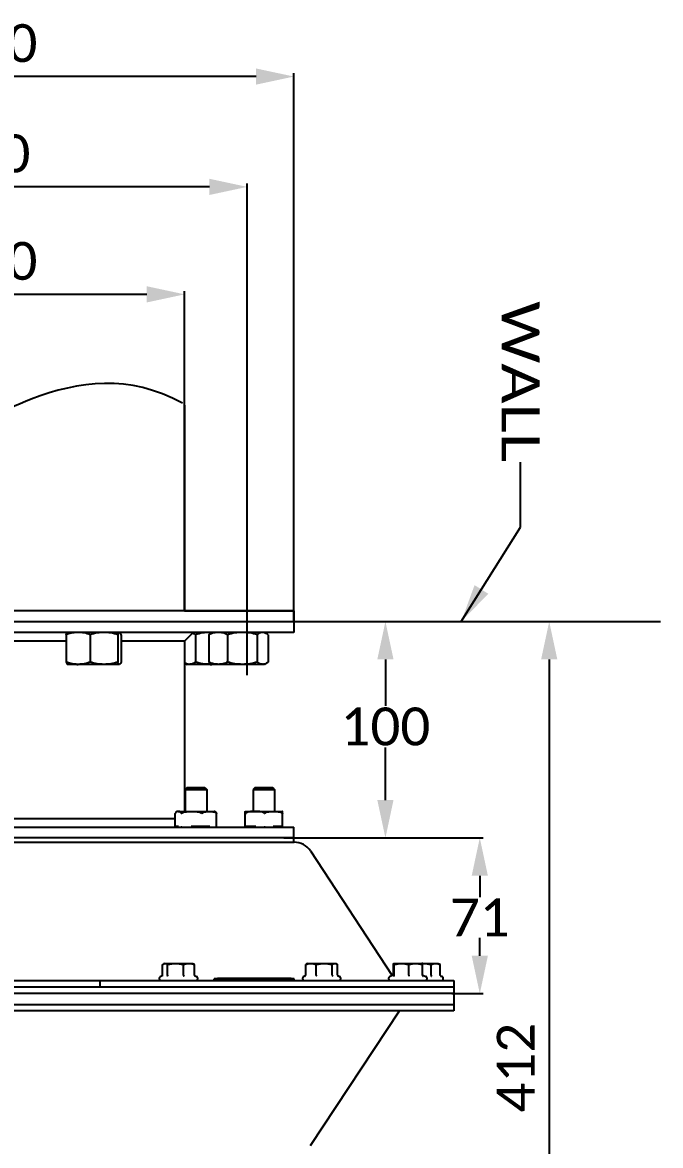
# Model space of a CAD drawing. Header units: millimetres. Extents: x 971 to 5173, y 8 to 3808.
# Drawn here: x 1530 to 1825, y 509 to 1028 of the extents above; entities that cross this region are included whole.
import ezdxf
from ezdxf.enums import TextEntityAlignment as Align

# ---------------------------------------------------------------- set-up
doc = ezdxf.new("R2010")
doc.units = ezdxf.units.MM
doc.header["$LTSCALE"] = 115.5
doc.header["$PDMODE"] = 3
doc.header["$PDSIZE"] = 8
doc.layers.get('0').update_dxf_attribs({"linetype": 'CONTINUOUS'})
doc.layers.get('Defpoints').update_dxf_attribs({"linetype": 'CONTINUOUS'})
doc.layers.add('00_BUW_DATUM', color=7, linetype='CONTINUOUS')
doc.styles.get("Standard").update_dxf_attribs({"font": 'calibri.ttf'})
doc.dimstyles.new('DIMSTYLE_4', dxfattribs={"dimtxt": 17.5, "dimasz": 17.5, "dimexe": 1.5, "dimexo": 1, "dimgap": 0.875, "dimtad": 1, "dimdec": 0, "dimdsep": 46, "dimtxsty": 'Standard', "dimblk": '_FILLED', "dimblk1": '_FILLED', "dimblk2": '_FILLED', "dimcen": 0.09, "dimazin": 2, "dimtp": 0.01, "dimtm": 0.01, "dimtfac": 1, "dimtdec": 0, "dimtofl": 0, "dimtmove": 0, "dimatfit": 3, "dimldrblk": '_FILLED', "dimfxl": 1, "dimtolj": 1, "dimarcsym": 0})
doc.dimstyles.new('DIMSTYLE_5', dxfattribs={"dimtxt": 17.5, "dimasz": 17.5, "dimexe": 1.5, "dimexo": 1, "dimgap": 0.875, "dimtad": 1, "dimdsep": 46, "dimtxsty": 'Standard', "dimblk": '_FILLED', "dimblk1": '_FILLED', "dimblk2": '_FILLED', "dimcen": 0.09, "dimazin": 2, "dimtp": 0.01, "dimtm": 0.01, "dimtfac": 1, "dimtofl": 0, "dimtmove": 0, "dimatfit": 3, "dimldrblk": '_FILLED', "dimfxl": 1, "dimtolj": 1, "dimarcsym": 0})
doc.dimstyles.get("Standard").update_dxf_attribs({"dimtxt": 17.5, "dimasz": 17.5, "dimexe": 1.5, "dimexo": 1, "dimtad": 1, "dimdsep": 46, "dimtxsty": 'Standard', "dimblk": '_FILLED', "dimblk1": '_FILLED', "dimblk2": '_FILLED', "dimcen": 0.09, "dimazin": 2, "dimtol": 1, "dimtp": 0.01, "dimtm": 0.01, "dimtfac": 1, "dimtofl": 0, "dimtmove": 0, "dimatfit": 3, "dimldrblk": '_FILLED', "dimfxl": 1, "dimtolj": 1, "dimarcsym": 0})

# ---------------------------------------------------------------- blocks, each defined once
blk = doc.blocks.new('_FILLED')
at = {"color": 0, "linetype": 'ByBlock'}
blk.add_solid([(0, 0), (-1, 0.214), (-1, -0.214)], dxfattribs=at)
blk = doc.blocks.new('*D146')
at = {"color": 0, "linetype": 'Continuous', "lineweight": -2}
for p, q in [((1660.68, 750.8), (1775.2, 750.8)), ((1773.7, 733.3), (1773.7, 355.82)), ((1532.57, 338.32), (1775.2, 338.32))]:
    blk.add_line(p, q, dxfattribs=at)
at = {"layer": 'Defpoints', "color": 0}
for p in [(1659.68, 750.8), (1531.57, 338.32), (1773.7, 338.32)]:
    blk.add_point(p, dxfattribs=at)
at = {"color": 0, "linetype": 'ByBlock', "lineweight": -2, "xscale": 17.5, "yscale": 17.5, "zscale": 17.5}
for p, rotation in [((1773.7, 750.8), 89.99999999999997), ((1773.7, 338.32), 269.9999999999999)]:
    blk.add_blockref('_FILLED', p, dxfattribs=dict(at, rotation=rotation))
at = {"color": 0, "insert": (1749.49, 544.56), "char_height": 17.5, "attachment_point": 2, "rotation": 90, "line_spacing_factor": 0.9}
blk.add_mtext('\\A1;{\\A1;412}', dxfattribs=at)
blk = doc.blocks.new('*D147')
at = {"color": 0, "linetype": 'Continuous', "lineweight": -2}
for p, q in [((1335.68, 755.8), (1335.68, 1004.22)), ((1638.18, 1002.72), (1353.18, 1002.72)), ((1655.68, 755.8), (1655.68, 1004.22))]:
    blk.add_line(p, q, dxfattribs=at)
at = {"layer": 'Defpoints', "color": 0}
for p in [(1335.68, 1002.72), (1335.68, 754.8), (1655.68, 754.8)]:
    blk.add_point(p, dxfattribs=at)
at = {"color": 0, "linetype": 'ByBlock', "lineweight": -2, "xscale": 17.5, "yscale": 17.5, "zscale": 17.5, "rotation": 180}
blk.add_blockref('_FILLED', (1335.68, 1002.72), dxfattribs=at)
at = {"color": 0, "linetype": 'ByBlock', "lineweight": -2, "xscale": 17.5, "yscale": 17.5, "zscale": 17.5}
blk.add_blockref('_FILLED', (1655.68, 1002.72), dxfattribs=at)
at = {"color": 0, "insert": (1507.34, 1026.93), "char_height": 17.5, "attachment_point": 2, "line_spacing_factor": 0.9}
blk.add_mtext('\\A1;%%c320', dxfattribs=at)
blk = doc.blocks.new('*D148')
at = {"color": 0, "linetype": 'Continuous', "lineweight": -2}
for p, q in [((1386.18, 755.8), (1386.18, 903.55)), ((1605.18, 755.8), (1605.18, 903.55)), ((1587.68, 902.05), (1403.68, 902.05))]:
    blk.add_line(p, q, dxfattribs=at)
at = {"layer": 'Defpoints', "color": 0}
for p in [(1386.18, 902.05), (1386.18, 754.8), (1605.18, 754.8)]:
    blk.add_point(p, dxfattribs=at)
at = {"color": 0, "linetype": 'ByBlock', "lineweight": -2, "xscale": 17.5, "yscale": 17.5, "zscale": 17.5, "rotation": 180}
blk.add_blockref('_FILLED', (1386.18, 902.05), dxfattribs=at)
at = {"color": 0, "linetype": 'ByBlock', "lineweight": -2, "xscale": 17.5, "yscale": 17.5, "zscale": 17.5}
blk.add_blockref('_FILLED', (1605.18, 902.05), dxfattribs=at)
at = {"color": 0, "insert": (1507.34, 926.26), "char_height": 17.5, "attachment_point": 2, "line_spacing_factor": 0.9}
blk.add_mtext('\\A1;%%c220', dxfattribs=at)
blk = doc.blocks.new('*D149')
at = {"color": 0, "linetype": 'Continuous', "lineweight": -2}
for p, q in [((1354.12, 726.61), (1354.12, 953.22)), ((1616.62, 951.72), (1371.62, 951.72)), ((1634.12, 725.95), (1634.12, 953.22))]:
    blk.add_line(p, q, dxfattribs=at)
at = {"layer": 'Defpoints', "color": 0}
for p in [(1354.12, 951.72), (1354.12, 725.61), (1634.12, 724.95)]:
    blk.add_point(p, dxfattribs=at)
at = {"color": 0, "linetype": 'ByBlock', "lineweight": -2, "xscale": 17.5, "yscale": 17.5, "zscale": 17.5, "rotation": 180}
blk.add_blockref('_FILLED', (1354.12, 951.72), dxfattribs=at)
at = {"color": 0, "linetype": 'ByBlock', "lineweight": -2, "xscale": 17.5, "yscale": 17.5, "zscale": 17.5}
blk.add_blockref('_FILLED', (1634.12, 951.72), dxfattribs=at)
at = {"color": 0, "insert": (1504.1, 975.93), "char_height": 17.5, "attachment_point": 2, "line_spacing_factor": 0.9}
blk.add_mtext('\\A1;%%c280', dxfattribs=at)
blk = doc.blocks.new('*D150')
at = {"color": 0, "lineweight": -2}
for p, q in [((1692.61, 750.82), (1699.49, 750.82)), ((1697.99, 733.32), (1697.99, 711.81)), ((1697.99, 668.3), (1697.99, 692.63)), ((1651, 650.8), (1699.49, 650.8))]:
    blk.add_line(p, q, dxfattribs=at)
at = {"layer": 'Defpoints', "color": 0}
for p in [(1691.61, 750.82), (1650, 650.8), (1697.99, 650.8)]:
    blk.add_point(p, dxfattribs=at)
at = {"color": 0, "linetype": 'ByBlock', "lineweight": -2, "xscale": 17.5, "yscale": 17.5, "zscale": 17.5}
for p, rotation in [((1697.99, 750.82), 90), ((1697.99, 650.8), 270)]:
    blk.add_blockref('_FILLED', p, dxfattribs=dict(at, rotation=rotation))
at = {"color": 0, "insert": (1697.99, 702.22), "char_height": 17.5, "attachment_point": 5}
blk.add_mtext('\\A1;\\A1;100', dxfattribs=at)
blk = doc.blocks.new('*D151')
at = {"color": 0, "lineweight": -2}
for p, q in [((1654.27, 650.8), (1743.11, 650.8)), ((1741.61, 633.3), (1741.61, 623.43)), ((1741.61, 596.3), (1741.61, 604.56)), ((1728.7, 578.8), (1743.11, 578.8))]:
    blk.add_line(p, q, dxfattribs=at)
at = {"layer": 'Defpoints', "color": 0}
for p in [(1653.27, 650.8), (1727.7, 578.8), (1741.61, 578.8)]:
    blk.add_point(p, dxfattribs=at)
at = {"color": 0, "linetype": 'ByBlock', "lineweight": -2, "xscale": 17.5, "yscale": 17.5, "zscale": 17.5}
for p, rotation in [((1741.61, 650.8), 90), ((1741.61, 578.8), 270)]:
    blk.add_blockref('_FILLED', p, dxfattribs=dict(at, rotation=rotation))
at = {"color": 0, "insert": (1741.61, 613.99), "char_height": 17.5, "attachment_point": 5}
blk.add_mtext('\\A1;\\A1;71', dxfattribs=at)

msp = doc.modelspace()

# ---------------------------------------------------------------- linework, layer by layer
at = {"color": 0, "linetype": 'Continuous'}
for p, q in [((1605.15744, 850.82094), (1605.15744, 755.82094)), ((1655.65744, 755.82094), (1335.65744, 755.82094)), ((1605.15744, 755.82094), (1655.65744, 755.82094)), ((1655.65744, 755.82094), (1655.65744, 750.82094)), ((1655.65744, 750.82094), (1655.65744, 755.82094)), ((1335.67652, 750.8031), (1655.67652, 750.8031)), ((1655.65744, 750.82094), (1825.15744, 750.82094)), ((1655.67652, 750.8031), (1655.67652, 745.8031)), ((1655.67652, 745.8031), (1335.67652, 745.8031)), ((1605.17652, 741.8031), (1609.17652, 745.8031)), ((1550.40417, 741.8031), (1469.49642, 741.8031)), ((1605.17652, 741.8031), (1575.79793, 741.8031)), ((1605.17652, 741.8031), (1605.17652, 663.0031)), ((1606.30407, 674.1031), (1605.38407, 673.1831)), ((1605.38407, 673.1831), (1615.38407, 673.1831)), ((1605.38407, 673.1831), (1605.38407, 663.0031)), ((1606.30407, 674.1031), (1614.46407, 674.1031)), ((1614.46407, 674.1031), (1615.38407, 673.1831)), ((1615.38407, 673.1831), (1615.38407, 663.0031)), ((1637.71154, 674.1031), (1636.79154, 673.1831)), ((1636.79154, 673.1831), (1646.79154, 673.1831)), ((1636.79154, 673.1831), (1636.79154, 663.0031)), ((1637.71154, 674.1031), (1645.87154, 674.1031)), ((1645.87154, 674.1031), (1646.79154, 673.1831)), ((1646.79154, 673.1831), (1646.79154, 663.0031)), ((1521.54555, 659.8031), (1600.86015, 659.8031)), ((1600.86015, 656.0031), (1600.86015, 662.13831)), ((1601.96912, 663.0031), (1618.79903, 663.0031)), ((1602.00396, 662.99759), (1601.9695, 662.99642)), ((1602.00031, 662.99748), (1601.9695, 662.99584)), ((1602.00396, 662.99754), (1602.00031, 662.99748)), ((1619.90799, 655.86789), (1619.90799, 662.13831)), ((1633.13554, 662.20306), (1633.13536, 662.19354)), ((1633.13536, 655.81252), (1633.13536, 662.19367)), ((1633.37659, 663.0031), (1633.28663, 663.00036)), ((1633.37659, 663.0031), (1650.2065, 663.0031)), ((1650.2065, 663.0031), (1650.29646, 663.00036)), ((1650.44754, 662.20306), (1650.44772, 662.19354)), ((1650.44772, 656.0031), (1650.44772, 662.19367)), ((1335.67652, 655.8031), (1655.67652, 655.8031)), ((1602.33413, 656.0031), (1600.86015, 656.0031)), ((1602.33413, 656.0031), (1602.33413, 655.8031)), ((1616.78478, 656.0031), (1608.19405, 656.0031)), ((1608.19405, 655.8031), (1608.19405, 656.0031)), ((1616.63407, 656.0031), (1616.63407, 655.8031)), ((1616.78478, 656.0031), (1616.78478, 655.8031)), ((1638.03916, 656.0031), (1633.28702, 656.0031)), ((1633.28702, 655.8031), (1633.28702, 656.0031)), ((1635.54154, 656.0031), (1635.54154, 655.8031)), ((1638.03916, 656.0031), (1638.03916, 655.8031)), ((1650.44772, 656.0031), (1646.05376, 656.0031)), ((1646.05376, 655.8031), (1646.05376, 656.0031)), ((1648.04154, 656.0031), (1648.04154, 655.8031)), ((1650.2772, 656.0031), (1650.2772, 655.8031)), ((1655.67652, 648.8031), (1655.67652, 655.8031)), ((1655.67652, 650.8031), (1335.67652, 650.8031)), ((1335.53331, 648.8031), (1655.81973, 648.8031)), ((1663.34256, 644.74346), (1701.16713, 587.14695)), ((1595.01207, 587.41016), (1595.01207, 592.22254)), ((1595.85135, 592.8031), (1595.52004, 592.61181)), ((1595.85135, 592.8031), (1608.85135, 592.8031)), ((1597.32111, 587.41016), (1597.32111, 592.22254)), ((1604.66039, 587.41016), (1604.66039, 592.22254)), ((1608.85135, 592.8031), (1609.18266, 592.61181)), ((1609.69063, 587.41016), (1609.69063, 592.22254)), ((1661.13604, 587.41016), (1661.13604, 592.22254)), ((1662.01788, 592.8031), (1661.61883, 592.5727)), ((1662.01788, 592.8031), (1675.01788, 592.8031)), ((1666.00227, 587.41016), (1666.00227, 592.22254)), ((1673.3841, 587.41016), (1673.3841, 592.22254)), ((1675.01788, 592.8031), (1675.41693, 592.5727)), ((1675.89972, 587.41016), (1675.89972, 592.22254)), ((1701.6883, 587.41016), (1701.6883, 592.22254)), ((1701.86244, 592.7981), (1701.8793, 592.8031)), ((1701.8793, 592.8031), (1722.34309, 592.8031)), ((1702.0703, 587.41016), (1702.0703, 592.22254)), ((1708.75287, 587.41016), (1708.75287, 592.22254)), ((1714.87088, 592.8031), (1714.87931, 592.79823)), ((1714.87941, 592.7942), (1714.88916, 592.79458)), ((1714.87964, 592.78832), (1714.88939, 592.78865)), ((1715.05345, 587.41016), (1715.05345, 592.22254)), ((1719.06453, 587.41016), (1719.06453, 592.22254)), ((1722.34309, 592.8031), (1723.03968, 592.40092)), ((1723.32464, 592.22254), (1723.03967, 592.40088)), ((1723.32464, 587.41016), (1723.32464, 592.22254)), ((1595.16509, 587.15332), (1594.10498, 586.76747)), ((1595.16624, 587.15258), (1595.16548, 587.15231)), ((1609.86172, 587.03535), (1610.59772, 586.76747)), ((1609.98422, 586.93835), (1610.08796, 586.88921)), ((1660.93164, 587.00774), (1660.27151, 586.76747)), ((1660.73642, 586.88922), (1660.82138, 586.92753)), ((1675.77858, 587.12483), (1675.77686, 587.12545)), ((1675.7772, 587.12673), (1676.76425, 586.76747)), ((1701.53317, 587.28015), (1700.1245, 586.76747)), ((1715.2086, 587.28015), (1716.61725, 586.76747)), ((1723.64968, 586.92754), (1724.08946, 586.76747)), ((1723.69791, 586.90171), (1723.72966, 586.88922)), ((1261.67652, 584.8031), (1729.67652, 584.8031)), ((1729.67652, 581.8031), (1261.67652, 581.8031)), ((1566.19777, 581.8031), (1566.19777, 584.8031)), ((1655.79413, 585.6031), (1618.90336, 585.6031)), ((1618.90336, 584.8031), (1618.90336, 585.6031)), ((1654.38586, 585.8031), (1620.31163, 585.8031)), ((1620.31163, 585.8031), (1620.31163, 585.6031)), ((1626.5757, 584.8031), (1626.5757, 585.6031)), ((1626.70525, 585.8031), (1626.70525, 585.6031)), ((1654.38586, 585.8031), (1654.38586, 585.6031)), ((1655.79413, 584.8031), (1655.79413, 585.6031)), ((1729.67652, 584.8031), (1729.67652, 573.8031)), ((1729.67652, 578.8031), (1261.67652, 578.8031)), ((1261.66882, 573.8031), (1729.68424, 573.8031)), ((1729.68424, 573.8031), (1729.68424, 570.8031)), ((1729.68424, 570.8031), (1261.67863, 570.8031)), ((1663.34256, 508.58526), (1704.45454, 570.8031))]:
    msp.add_line(p, q, dxfattribs=at)
for points in [[(1701.53317, 587.28015), (1701.64616, 587.34161), (1701.70867, 587.40212), (1701.72208, 587.42072)], [(1715.05715, 587.37884), (1715.0956, 587.34162), (1715.2086, 587.28015)]]:
    msp.add_lwpolyline(points, dxfattribs=at)
for centre, radius, start, end in [((1601.96912, 661.5231), 1.48, 90, 108.5548747), ((1618.79903, 661.5231), 1.48, 71.4451253, 90), ((1655.81973, 639.8031), 9, 33.2935633, 90), ((1715.32461, 581.66426), 11.13884, 90.0044041, 92.2404166), ((1594.45135, 585.81582), 1.01272, 110, 270), ((1610.25135, 585.81582), 1.01272, 270, 70), ((1660.61788, 585.81582), 1.01272, 110, 270), ((1660.51081, 587.50647), 0.65698, 298.2171297, 310.1516084), ((1676.41788, 585.81582), 1.01272, 270, 70), ((1700.47088, 585.81582), 1.01272, 110, 270), ((1701.18559, 587.41038), 0.50272, 356.3745952, 0.0004095), ((1716.27088, 585.81582), 1.01272, 270, 70), ((1723.96492, 587.53383), 0.6862, 242.5272208, 247.0983722), ((1723.74309, 585.81582), 1.01272, 270, 70)]:
    msp.add_arc(centre, radius, start, end, dxfattribs=at)
for points, knots in [([(1604.14725, 851.80456), (1579.3748, 865.18952), (1527.75661, 858.13887), (1457.75925, 807.5147), (1408.51941, 818.83535), (1385.14725, 851.80456)], [0, 0, 0, 0, 0.298979169, 0.669756382, 1, 1, 1, 1]), ([(1600.87318, 662.20306), (1600.87129, 662.19696), (1600.86528, 662.17579), (1600.86011, 662.15394), (1600.86013, 662.13826)], [0, 0, 0, 0, 0.289413549, 1, 1, 1, 1]), ([(1601.21001, 662.76329), (1601.17761, 662.73521), (1601.02272, 662.57868), (1600.92544, 662.37172), (1600.87318, 662.20306)], [0, 0, 0, 0, 0.195348627, 1, 1, 1, 1]), ([(1601.49816, 662.92615), (1601.47359, 662.91792), (1601.37006, 662.87866), (1601.27408, 662.81883), (1601.21001, 662.76329)], [0, 0, 0, 0, 0.23407013, 1, 1, 1, 1]), ([(1601.9695, 662.99642), (1601.93015, 662.99494), (1601.77152, 662.98674), (1601.61166, 662.96418), (1601.49816, 662.92615)], [0, 0, 0, 0, 0.247546602, 1, 1, 1, 1]), ([(1603.29644, 662.76329), (1603.24799, 662.80529), (1603.14606, 662.87475), (1602.92937, 662.95995), (1602.65372, 662.99644), (1602.32839, 663.00149), (1602.11201, 663.00086), (1602.00396, 662.99759)], [0, 0, 0, 0, 0.143230165, 0.272456132, 0.516933764, 0.758517483, 1, 1, 1, 1]), ([(1603.63326, 662.20306), (1603.61246, 662.27021), (1603.53605, 662.47569), (1603.4092, 662.66554), (1603.29644, 662.76329)], [0, 0, 0, 0, 0.320240151, 1, 1, 1, 1]), ([(1603.85248, 662.20306), (1603.83165, 662.18294), (1603.79979, 662.15452), (1603.75237, 662.12789), (1603.71703, 662.11889), (1603.68431, 662.1265), (1603.65227, 662.15392), (1603.63942, 662.1832), (1603.63326, 662.20306)], [0, 0, 0, 0, 0.30387198, 0.443950387, 0.568438328, 0.677111748, 0.781867917, 1, 1, 1, 1]), ([(1603.85248, 662.20306), (1604.00457, 662.34992), (1604.37211, 662.57651), (1604.774, 662.71035), (1604.97821, 662.76332)], [0, 0, 0, 0, 0.50053549, 1, 1, 1, 1]), ([(1604.97821, 662.76332), (1605.2607, 662.8366), (1605.8394, 662.92963), (1606.71342, 662.98431), (1607.58893, 662.99935), (1608.46439, 663.0013), (1609.33984, 662.99935), (1610.21536, 662.98432), (1611.08938, 662.92966), (1611.66807, 662.83659), (1611.95057, 662.76331)], [0, 0, 0, 0, 0.125008045, 0.250003629, 0.375001154, 0.49999971, 0.624998242, 0.749995883, 0.874991666, 1, 1, 1, 1]), ([(1611.95057, 662.76331), (1612.15479, 662.71034), (1612.55674, 662.57656), (1612.92431, 662.34993), (1613.07641, 662.20306)], [0, 0, 0, 0, 0.499462203, 1, 1, 1, 1]), ([(1613.36338, 662.20306), (1613.34818, 662.18211), (1613.3123, 662.14182), (1613.25884, 662.12159), (1613.23161, 662.12159)], [0, 0, 0, 0, 0.48729228, 1, 1, 1, 1]), ([(1613.36338, 662.20306), (1613.46321, 662.34063), (1613.70979, 662.56644), (1614.00592, 662.70916), (1614.15225, 662.76332)], [0, 0, 0, 0, 0.521404811, 1, 1, 1, 1]), ([(1614.15225, 662.76332), (1614.34703, 662.83542), (1614.7523, 662.92939), (1615.36759, 662.98427), (1615.98171, 662.99936), (1616.59525, 663.0013), (1617.2088, 662.99936), (1617.82292, 662.98427), (1618.43822, 662.92942), (1618.84348, 662.83541), (1619.03826, 662.76331)], [0, 0, 0, 0, 0.12636797, 0.251115995, 0.375572642, 0.499999479, 0.624426293, 0.748883038, 0.87363119, 1, 1, 1, 1]), ([(1619.03826, 662.76331), (1619.18459, 662.70915), (1619.48078, 662.56648), (1619.72737, 662.34064), (1619.82721, 662.20306)], [0, 0, 0, 0, 0.478588213, 1, 1, 1, 1]), ([(1619.26998, 662.92615), (1619.29455, 662.91792), (1619.39808, 662.87866), (1619.49407, 662.81883), (1619.55814, 662.76329)], [0, 0, 0, 0, 0.23407013, 1, 1, 1, 1]), ([(1619.55814, 662.76329), (1619.59053, 662.73521), (1619.74542, 662.57868), (1619.8427, 662.37172), (1619.89497, 662.20306)], [0, 0, 0, 0, 0.195348627, 1, 1, 1, 1]), ([(1619.90802, 662.13826), (1619.90801, 662.13242), (1619.90326, 662.11372), (1619.87522, 662.13897), (1619.8562, 662.16391), (1619.83704, 662.18952), (1619.82721, 662.20306)], [0, 0, 0, 0, 0.135585103, 0.299610494, 0.611585566, 1, 1, 1, 1]), ([(1619.89497, 662.20306), (1619.89686, 662.19696), (1619.90286, 662.17579), (1619.90803, 662.15394), (1619.90802, 662.13826)], [0, 0, 0, 0, 0.289413549, 1, 1, 1, 1]), ([(1633.13554, 662.20306), (1633.13976, 662.31996), (1633.14871, 662.50703), (1633.16545, 662.69367), (1633.17481, 662.76332)], [0, 0, 0, 0, 0.624699226, 1, 1, 1, 1]), ([(1633.17481, 662.76332), (1633.18133, 662.81178), (1633.19069, 662.87424), (1633.2139, 662.94297), (1633.23026, 662.97463), (1633.25495, 662.99663), (1633.27709, 662.99979), (1633.28663, 663.00037)], [0, 0, 0, 0, 0.520257345, 0.667914471, 0.769382985, 0.898335875, 1, 1, 1, 1]), ([(1633.28663, 663.00037), (1633.2922, 663.0007), (1633.31541, 663.00118), (1633.34087, 662.99434), (1633.35364, 662.98183)], [0, 0, 0, 0, 0.238092245, 1, 1, 1, 1]), ([(1633.35364, 662.98183), (1633.36995, 662.96587), (1633.39979, 662.89151), (1633.41091, 662.81664), (1633.41809, 662.76331)], [0, 0, 0, 0, 0.29782086, 1, 1, 1, 1]), ([(1633.41809, 662.76331), (1633.42745, 662.69367), (1633.4442, 662.50703), (1633.45314, 662.31997), (1633.45737, 662.20306)], [0, 0, 0, 0, 0.375249304, 1, 1, 1, 1]), ([(1633.61611, 662.20306), (1633.59775, 662.18349), (1633.57076, 662.15582), (1633.53193, 662.12889), (1633.50463, 662.11863), (1633.47978, 662.12712), (1633.46642, 662.14842), (1633.45951, 662.17421), (1633.45773, 662.19313), (1633.45737, 662.20306)], [0, 0, 0, 0, 0.329725985, 0.470357474, 0.582533438, 0.672363871, 0.767729237, 0.877965494, 1, 1, 1, 1]), ([(1634.63586, 662.76329), (1634.54313, 662.73674), (1634.17394, 662.61574), (1633.81692, 662.4171), (1633.61611, 662.20306)], [0, 0, 0, 0, 0.24734941, 1, 1, 1, 1]), ([(1640.95254, 662.76329), (1640.69751, 662.83632), (1640.17327, 662.92964), (1639.38067, 662.98413), (1638.58734, 662.99939), (1637.7942, 663.00141), (1637.00107, 662.9994), (1636.20773, 662.98413), (1635.41513, 662.92964), (1634.89089, 662.83631), (1634.63586, 662.76329)], [0, 0, 0, 0, 0.125299542, 0.250242484, 0.375124175, 0.499999985, 0.624875795, 0.749757483, 0.874700442, 1, 1, 1, 1]), ([(1641.97229, 662.20306), (1641.90375, 662.27611), (1641.60429, 662.53151), (1641.23201, 662.68327), (1640.95254, 662.76329)], [0, 0, 0, 0, 0.256280173, 1, 1, 1, 1]), ([(1642.27211, 662.20306), (1642.25315, 662.18203), (1642.21064, 662.14225), (1642.12323, 662.11103), (1642.03555, 662.14257), (1641.99198, 662.18207), (1641.97229, 662.20306)], [0, 0, 0, 0, 0.243828441, 0.496967461, 0.752171265, 1, 1, 1, 1]), ([(1642.27211, 662.20306), (1642.33776, 662.27583), (1642.62346, 662.52958), (1642.98287, 662.68298), (1643.25266, 662.76332)], [0, 0, 0, 0, 0.258245313, 1, 1, 1, 1]), ([(1643.25266, 662.76332), (1643.49746, 662.83623), (1644.00147, 662.92956), (1644.76384, 662.9843), (1645.52667, 662.99935), (1646.28924, 663.0013), (1647.05181, 662.99935), (1647.81464, 662.9843), (1648.57701, 662.92959), (1649.08102, 662.83622), (1649.32582, 662.76331)], [0, 0, 0, 0, 0.125429089, 0.250347728, 0.375177916, 0.499999638, 0.624821337, 0.749651635, 0.874570451, 1, 1, 1, 1]), ([(1649.32582, 662.76331), (1649.41507, 662.73673), (1649.77218, 662.61505), (1650.11525, 662.41504), (1650.30646, 662.20306)], [0, 0, 0, 0, 0.245966965, 1, 1, 1, 1]), ([(1650.40827, 662.76332), (1650.40175, 662.81178), (1650.39239, 662.87424), (1650.36918, 662.94297), (1650.35282, 662.97463), (1650.32814, 662.99663), (1650.30599, 662.99979), (1650.29646, 663.00037)], [0, 0, 0, 0, 0.520257345, 0.667914471, 0.769382985, 0.898335875, 1, 1, 1, 1]), ([(1650.41247, 662.12159), (1650.40416, 662.12159), (1650.38547, 662.12908), (1650.34945, 662.15636), (1650.32397, 662.18365), (1650.30646, 662.20306)], [0, 0, 0, 0, 0.183361143, 0.423340192, 1, 1, 1, 1]), ([(1650.44754, 662.20306), (1650.44332, 662.31996), (1650.43437, 662.50703), (1650.41764, 662.69367), (1650.40827, 662.76332)], [0, 0, 0, 0, 0.624699226, 1, 1, 1, 1]), ([(1650.44772, 662.19367), (1650.44772, 662.18478), (1650.4468, 662.16797), (1650.44182, 662.14515), (1650.43139, 662.12659), (1650.41846, 662.12159), (1650.41247, 662.12159)], [0, 0, 0, 0, 0.303328508, 0.571896518, 0.795679314, 1, 1, 1, 1]), ([(1603.63326, 655.80313), (1603.63937, 655.82284), (1603.65265, 655.85179), (1603.68445, 655.87904), (1603.71704, 655.88756), (1603.75229, 655.87757), (1603.79931, 655.85088), (1603.83172, 655.82318), (1603.85248, 655.80313)], [0, 0, 0, 0, 0.217078076, 0.322162748, 0.431531868, 0.555757591, 0.696361728, 1, 1, 1, 1]), ([(1619.82721, 655.80313), (1619.83698, 655.81659), (1619.85636, 655.84195), (1619.87552, 655.8664), (1619.90353, 655.89282), (1619.90798, 655.87325), (1619.908, 655.86718)], [0, 0, 0, 0, 0.384655004, 0.694343341, 0.859658485, 1, 1, 1, 1]), ([(1641.97229, 655.80313), (1642.01149, 655.84491), (1642.12274, 655.92409), (1642.23431, 655.84504), (1642.27211, 655.80313)], [0, 0, 0, 0, 0.503742438, 1, 1, 1, 1]), ([(1595.01207, 592.22254), (1595.05319, 592.26112), (1595.21175, 592.40394), (1595.38394, 592.53303), (1595.52006, 592.61152)], [0, 0, 0, 0, 0.264065768, 1, 1, 1, 1]), ([(1595.52006, 592.61152), (1595.6217, 592.67012), (1595.82947, 592.7662), (1596.05716, 592.8031), (1596.16659, 592.8031)], [0, 0, 0, 0, 0.5173958, 1, 1, 1, 1]), ([(1596.16659, 592.8031), (1596.26508, 592.8031), (1596.46881, 592.77365), (1596.76328, 592.65089), (1597.05036, 592.46254), (1597.23082, 592.30726), (1597.32111, 592.22254)], [0, 0, 0, 0, 0.223592544, 0.460662992, 0.718908479, 1, 1, 1, 1]), ([(1597.32111, 592.22254), (1597.91696, 592.39844), (1599.12691, 592.69146), (1600.37034, 592.8031), (1600.99075, 592.8031)], [0, 0, 0, 0, 0.500346008, 1, 1, 1, 1]), ([(1600.99075, 592.8031), (1601.61117, 592.8031), (1602.85462, 592.69165), (1604.06454, 592.39844), (1604.66039, 592.22254)], [0, 0, 0, 0, 0.49965367, 1, 1, 1, 1]), ([(1604.66039, 592.22254), (1605.06271, 592.39583), (1605.88145, 592.68759), (1606.74859, 592.8031), (1607.17551, 592.8031)], [0, 0, 0, 0, 0.506429388, 1, 1, 1, 1]), ([(1607.17551, 592.8031), (1607.60244, 592.8031), (1608.46954, 592.68746), (1609.28832, 592.39583), (1609.69063, 592.22254)], [0, 0, 0, 0, 0.493573858, 1, 1, 1, 1]), ([(1609.69063, 592.22254), (1609.64952, 592.26112), (1609.49095, 592.40394), (1609.31876, 592.53303), (1609.18264, 592.61152)], [0, 0, 0, 0, 0.264065768, 1, 1, 1, 1]), ([(1661.13604, 592.22254), (1661.52455, 592.39552), (1662.31521, 592.68735), (1663.15594, 592.8031), (1663.56915, 592.8031)], [0, 0, 0, 0, 0.507194083, 1, 1, 1, 1]), ([(1661.61885, 592.57235), (1661.57758, 592.54856), (1661.40831, 592.4439), (1661.25066, 592.32126), (1661.13604, 592.22254)], [0, 0, 0, 0, 0.239496719, 1, 1, 1, 1]), ([(1663.56915, 592.8031), (1663.98237, 592.8031), (1664.82313, 592.68754), (1665.61375, 592.39552), (1666.00227, 592.22254)], [0, 0, 0, 0, 0.492800711, 1, 1, 1, 1]), ([(1666.00227, 592.22254), (1666.60167, 592.39847), (1667.81879, 592.6915), (1669.0692, 592.8031), (1669.69319, 592.8031)], [0, 0, 0, 0, 0.500281915, 1, 1, 1, 1]), ([(1669.69319, 592.8031), (1670.31717, 592.8031), (1671.56761, 592.69169), (1672.7847, 592.39847), (1673.3841, 592.22254)], [0, 0, 0, 0, 0.499717809, 1, 1, 1, 1]), ([(1673.3841, 592.22254), (1673.48288, 592.30761), (1673.68072, 592.4636), (1673.99388, 592.65165), (1674.31432, 592.77383), (1674.53476, 592.8031), (1674.64191, 592.8031)], [0, 0, 0, 0, 0.276733601, 0.533683992, 0.772551729, 1, 1, 1, 1]), ([(1674.64191, 592.8031), (1674.77322, 592.8031), (1675.0462, 592.75808), (1675.29509, 592.64251), (1675.4169, 592.5723)], [0, 0, 0, 0, 0.482908363, 1, 1, 1, 1]), ([(1675.4169, 592.5723), (1675.45817, 592.54851), (1675.62744, 592.44387), (1675.7851, 592.32126), (1675.89972, 592.22254)], [0, 0, 0, 0, 0.239496127, 1, 1, 1, 1]), ([(1701.6883, 592.22254), (1701.70133, 592.29644), (1701.72641, 592.42938), (1701.76768, 592.60228), (1701.80414, 592.71479), (1701.83645, 592.77408), (1701.85361, 592.79298), (1701.86244, 592.79815)], [0, 0, 0, 0, 0.370185442, 0.666815491, 0.877931197, 0.949547692, 1, 1, 1, 1]), ([(1701.8793, 592.8031), (1701.9003, 592.8031), (1701.92968, 592.76401), (1701.95448, 592.70944), (1701.98965, 592.60836), (1702.02881, 592.44523), (1702.05615, 592.30276), (1702.0703, 592.22254)], [0, 0, 0, 0, 0.101055762, 0.189061122, 0.303699622, 0.608105768, 1, 1, 1, 1]), ([(1702.0703, 592.22254), (1702.61126, 592.39793), (1703.7104, 592.69079), (1704.84627, 592.8031), (1705.41158, 592.8031)], [0, 0, 0, 0, 0.501488168, 1, 1, 1, 1]), ([(1705.41158, 592.8031), (1705.9769, 592.8031), (1707.1128, 592.69098), (1708.2119, 592.39794), (1708.75287, 592.22254)], [0, 0, 0, 0, 0.498510688, 1, 1, 1, 1]), ([(1708.75287, 592.22254), (1709.26186, 592.39757), (1710.29641, 592.6903), (1711.36988, 592.8031), (1711.90316, 592.8031)], [0, 0, 0, 0, 0.502314224, 1, 1, 1, 1]), ([(1711.90316, 592.8031), (1712.43644, 592.8031), (1713.50995, 592.69049), (1714.54446, 592.39757), (1715.05345, 592.22254)], [0, 0, 0, 0, 0.497684038, 1, 1, 1, 1]), ([(1715.05345, 592.22254), (1715.04042, 592.29645), (1715.01534, 592.42941), (1714.97408, 592.60233), (1714.93762, 592.71484), (1714.90531, 592.77411), (1714.88814, 592.793), (1714.87931, 592.79816)], [0, 0, 0, 0, 0.370220003, 0.666896223, 0.87799584, 0.949577399, 1, 1, 1, 1]), ([(1715.32375, 592.8031), (1715.95611, 592.8031), (1717.22291, 592.69178), (1718.4568, 592.39854), (1719.06453, 592.22254)], [0, 0, 0, 0, 0.499863992, 1, 1, 1, 1]), ([(1719.06453, 592.22254), (1719.40192, 592.39413), (1719.92376, 592.6143), (1720.65001, 592.77523), (1721.01407, 592.8031), (1721.19459, 592.8031)], [0, 0, 0, 0, 0.510108146, 0.756727448, 1, 1, 1, 1]), ([(1721.19459, 592.8031), (1721.3751, 592.8031), (1721.73917, 592.77531), (1722.46544, 592.61442), (1722.98725, 592.39414), (1723.32464, 592.22254)], [0, 0, 0, 0, 0.243269477, 0.4898847, 1, 1, 1, 1]), ([(1594.84302, 587.03301), (1594.8932, 587.08198), (1594.97825, 587.19798), (1595.01211, 587.33974), (1595.01207, 587.41016)], [0, 0, 0, 0, 0.498915798, 1, 1, 1, 1]), ([(1597.32113, 587.41038), (1597.32118, 587.29952), (1597.27162, 587.09415), (1597.12944, 586.933), (1597.04879, 586.88921)], [0, 0, 0, 0, 0.547095057, 1, 1, 1, 1]), ([(1604.66039, 587.41016), (1604.66043, 587.30205), (1604.67483, 587.15072), (1604.72989, 586.97808), (1604.76525, 586.91305), (1604.78539, 586.88922)], [0, 0, 0, 0, 0.597418507, 0.827542402, 1, 1, 1, 1]), ([(1609.69063, 587.41038), (1609.69059, 587.33994), (1609.72424, 587.19809), (1609.80932, 587.08199), (1609.85954, 587.03302)], [0, 0, 0, 0, 0.501083512, 1, 1, 1, 1]), ([(1660.93444, 587.00431), (1660.99341, 587.05417), (1661.09476, 587.17656), (1661.13607, 587.33273), (1661.13604, 587.41016)], [0, 0, 0, 0, 0.499343887, 1, 1, 1, 1]), ([(1666.00228, 587.41038), (1666.00231, 587.30206), (1665.985, 587.15016), (1665.926, 586.97745), (1665.8877, 586.91269), (1665.86608, 586.88921)], [0, 0, 0, 0, 0.594391128, 0.824843213, 1, 1, 1, 1]), ([(1673.3841, 587.41016), (1673.38411, 587.29961), (1673.43021, 587.09576), (1673.56866, 586.9335), (1673.64754, 586.88922)], [0, 0, 0, 0, 0.549970335, 1, 1, 1, 1]), ([(1675.89971, 587.41038), (1675.89967, 587.3329), (1675.94109, 587.17664), (1676.04249, 587.05418), (1676.10147, 587.00427)], [0, 0, 0, 0, 0.500703262, 1, 1, 1, 1]), ([(1701.72921, 586.88922), (1701.8243, 586.93044), (1701.99964, 587.07718), (1702.07032, 587.2975), (1702.0703, 587.41016)], [0, 0, 0, 0, 0.479149399, 1, 1, 1, 1]), ([(1708.75288, 587.41038), (1708.75288, 587.30292), (1708.75583, 587.12912), (1708.76434, 586.95503), (1708.77355, 586.88921)], [0, 0, 0, 0, 0.617866792, 1, 1, 1, 1]), ([(1715.07497, 587.26269), (1715.09989, 587.17796), (1715.19022, 587.02249), (1715.33716, 586.92112), (1715.41521, 586.88922)], [0, 0, 0, 0, 0.511597958, 1, 1, 1, 1]), ([(1719.06454, 587.41038), (1719.06451, 587.30155), (1719.0863, 587.14655), (1719.16316, 586.9749), (1719.21233, 586.91176), (1719.23893, 586.88921)], [0, 0, 0, 0, 0.580997838, 0.813818815, 1, 1, 1, 1]), ([(1723.32464, 587.41016), (1723.3246, 587.30954), (1723.39714, 587.10561), (1723.55869, 586.97164), (1723.64836, 586.92501)], [0, 0, 0, 0, 0.498877646, 1, 1, 1, 1])]:
    msp.add_open_spline(points, degree=3, knots=knots, dxfattribs=at)
for points in [[(1613.23161, 662.12159), (1613.17318, 662.12159), (1613.11844, 662.16247), (1613.07641, 662.20306)], [(1609.85954, 587.03302), (1609.89689, 586.99661), (1609.93913, 586.9647), (1609.98417, 586.93838)], [(1715.05345, 587.41016), (1715.05344, 587.36048), (1715.06096, 587.31035), (1715.07497, 587.26269)]]:
    msp.add_open_spline(points, degree=3, dxfattribs=at)
at = {"layer": '00_BUW_DATUM', "color": 0, "linetype": 'Continuous'}
for p, q in [((1550.40417, 744.7313), (1550.40417, 732.07489)), ((1561.55802, 744.7313), (1561.55802, 732.07489)), ((1574.2549, 744.7313), (1574.2549, 732.07489)), ((1575.79793, 744.7313), (1575.79793, 732.07489)), ((1610.14958, 744.7313), (1610.14958, 732.07489)), ((1616.41058, 744.7313), (1616.41058, 732.07489)), ((1618.11096, 745.8031), (1617.22292, 745.29039)), ((1625.05651, 744.7313), (1625.05651, 732.07489)), ((1638.75689, 744.7313), (1638.75689, 732.07489)), ((1642.11096, 745.8031), (1642.99899, 745.29039)), ((1643.81134, 744.7313), (1643.81134, 732.07489)), ((1551.02595, 731.04646), (1551.10105, 731.0031)), ((1575.10105, 731.0031), (1551.10105, 731.0031)), ((1575.17616, 731.04646), (1575.02642, 731.0031)), ((1605.27511, 731.63581), (1606.37099, 731.0031)), ((1642.11096, 731.0031), (1606.37099, 731.0031)), ((1617.22292, 731.5158), (1618.11096, 731.0031)), ((1642.99899, 731.5158), (1642.11096, 731.0031))]:
    msp.add_line(p, q, dxfattribs=at)
for centre, radius, start, end in [((1555.98296, 732.23932), 13.56377, 90.007872, 93.7231081), ((1606.87334, 740.8139), 5.07132, 65.0465996, 67.0595644), ((1617.03287, 725.16013), 20.64296, 87.1660796, 89.9949593), ((1555.98296, 744.56687), 13.56377, 266.2768919, 269.992128), ((1608.69992, 737.56682), 6.84882, 239.0389053, 239.9960738), ((1617.03287, 751.64606), 20.64296, 270.0050407, 272.8339204)]:
    msp.add_arc(centre, radius, start, end, dxfattribs=at)
for points, knots in [([(1555.1022, 745.77447), (1554.30419, 745.72264), (1552.70688, 745.47478), (1551.16514, 745.0042), (1550.40417, 744.7313)], [0, 0, 0, 0, 0.49728727, 1, 1, 1, 1]), ([(1550.40417, 744.7313), (1550.49225, 744.95962), (1550.6234, 745.27173), (1550.84688, 745.61086), (1550.96556, 745.72488), (1551.02595, 745.75973)], [0, 0, 0, 0, 0.60332733, 0.828098328, 1, 1, 1, 1]), ([(1561.55802, 744.7313), (1560.65837, 745.05393), (1558.82964, 745.59537), (1556.92556, 745.8031), (1555.9811, 745.8031)], [0, 0, 0, 0, 0.502970197, 1, 1, 1, 1]), ([(1567.90646, 745.8031), (1566.83262, 745.8031), (1564.67657, 745.59739), (1562.58685, 745.05542), (1561.55802, 744.7313)], [0, 0, 0, 0, 0.498878316, 1, 1, 1, 1]), ([(1574.2549, 744.7313), (1573.22608, 745.05542), (1571.13635, 745.59739), (1568.98031, 745.8031), (1567.90646, 745.8031)], [0, 0, 0, 0, 0.501121698, 1, 1, 1, 1]), ([(1575.02642, 745.8031), (1574.86465, 745.8031), (1574.62991, 745.53739), (1574.42776, 745.15376), (1574.31272, 744.88119), (1574.2549, 744.7313)], [0, 0, 0, 0, 0.357493813, 0.644978196, 1, 1, 1, 1]), ([(1575.79793, 744.7313), (1575.70986, 744.95962), (1575.57871, 745.27173), (1575.35522, 745.61086), (1575.23654, 745.72488), (1575.17616, 745.75973)], [0, 0, 0, 0, 0.60332733, 0.828098328, 1, 1, 1, 1]), ([(1610.14958, 744.7313), (1610.05692, 744.7981), (1609.69392, 745.05006), (1609.31, 745.27362), (1609.01283, 745.41182)], [0, 0, 0, 0, 0.258458238, 1, 1, 1, 1]), ([(1617.03469, 745.8031), (1615.87077, 745.8031), (1613.53882, 745.59842), (1611.26806, 745.0562), (1610.14958, 744.7313)], [0, 0, 0, 0, 0.499828448, 1, 1, 1, 1]), ([(1620.73354, 745.8031), (1620.36736, 745.8031), (1619.63028, 745.75245), (1618.16144, 745.45707), (1617.0994, 745.04998), (1616.41058, 744.7313)], [0, 0, 0, 0, 0.24492069, 0.492359645, 1, 1, 1, 1]), ([(1616.41058, 744.7313), (1616.47702, 744.78388), (1616.73779, 744.98421), (1617.0115, 745.16832), (1617.22292, 745.29039)], [0, 0, 0, 0, 0.257646455, 1, 1, 1, 1]), ([(1625.05651, 744.7313), (1624.36768, 745.04998), (1623.30565, 745.45707), (1621.83681, 745.75245), (1621.09972, 745.8031), (1620.73354, 745.8031)], [0, 0, 0, 0, 0.507640369, 0.755079322, 1, 1, 1, 1]), ([(1631.9067, 745.8031), (1630.74864, 745.8031), (1628.42815, 745.59836), (1626.16916, 745.05615), (1625.05651, 744.7313)], [0, 0, 0, 0, 0.499773073, 1, 1, 1, 1]), ([(1638.75689, 744.7313), (1637.64423, 745.05615), (1635.38525, 745.59836), (1633.06476, 745.8031), (1631.9067, 745.8031)], [0, 0, 0, 0, 0.500226941, 1, 1, 1, 1]), ([(1641.28411, 745.8031), (1641.06911, 745.8031), (1640.62874, 745.75043), (1639.98542, 745.52604), (1639.3559, 745.17866), (1638.95623, 744.88905), (1638.75689, 744.7313)], [0, 0, 0, 0, 0.23080045, 0.471217044, 0.72710629, 1, 1, 1, 1]), ([(1642.99899, 745.29039), (1642.72959, 745.44593), (1642.17942, 745.70344), (1641.57495, 745.8031), (1641.28411, 745.8031)], [0, 0, 0, 0, 0.516812513, 1, 1, 1, 1]), ([(1643.81134, 744.7313), (1643.74489, 744.78388), (1643.48412, 744.98421), (1643.21042, 745.16832), (1642.99899, 745.29039)], [0, 0, 0, 0, 0.257646455, 1, 1, 1, 1]), ([(1550.40417, 732.07489), (1550.49225, 731.84658), (1550.6234, 731.53446), (1550.84688, 731.19533), (1550.96556, 731.08131), (1551.02595, 731.04646)], [0, 0, 0, 0, 0.60332733, 0.828098328, 1, 1, 1, 1]), ([(1555.1022, 731.03172), (1554.30419, 731.08355), (1552.70688, 731.33141), (1551.16514, 731.80199), (1550.40417, 732.07489)], [0, 0, 0, 0, 0.49728727, 1, 1, 1, 1]), ([(1561.55802, 732.07489), (1560.65837, 731.75226), (1558.82964, 731.21083), (1556.92556, 731.0031), (1555.9811, 731.0031)], [0, 0, 0, 0, 0.502970197, 1, 1, 1, 1]), ([(1567.90646, 731.0031), (1566.83262, 731.0031), (1564.67657, 731.2088), (1562.58685, 731.75077), (1561.55802, 732.07489)], [0, 0, 0, 0, 0.498878316, 1, 1, 1, 1]), ([(1574.2549, 732.07489), (1573.22608, 731.75077), (1571.13635, 731.2088), (1568.98031, 731.0031), (1567.90646, 731.0031)], [0, 0, 0, 0, 0.501121698, 1, 1, 1, 1]), ([(1575.02642, 731.0031), (1574.86465, 731.0031), (1574.62991, 731.2688), (1574.42776, 731.65243), (1574.31272, 731.92501), (1574.2549, 732.07489)], [0, 0, 0, 0, 0.357493813, 0.644978196, 1, 1, 1, 1]), ([(1575.79793, 732.07489), (1575.70986, 731.84658), (1575.57871, 731.53446), (1575.35522, 731.19533), (1575.23654, 731.08131), (1575.17616, 731.04646)], [0, 0, 0, 0, 0.60332733, 0.828098328, 1, 1, 1, 1]), ([(1610.14958, 732.07489), (1609.9298, 731.91646), (1609.48856, 731.6255), (1608.79705, 731.27856), (1608.09174, 731.05523), (1607.61094, 731.0031), (1607.37517, 731.0031)], [0, 0, 0, 0, 0.269047325, 0.523868355, 0.765878026, 1, 1, 1, 1]), ([(1617.03469, 731.0031), (1615.87077, 731.0031), (1613.53882, 731.20777), (1611.26806, 731.74999), (1610.14958, 732.07489)], [0, 0, 0, 0, 0.499828448, 1, 1, 1, 1]), ([(1616.41058, 732.07489), (1616.47702, 732.02231), (1616.73779, 731.82198), (1617.0115, 731.63787), (1617.22292, 731.5158)], [0, 0, 0, 0, 0.257646455, 1, 1, 1, 1]), ([(1620.73354, 731.0031), (1620.36736, 731.0031), (1619.63028, 731.05374), (1618.16144, 731.34913), (1617.0994, 731.75621), (1616.41058, 732.07489)], [0, 0, 0, 0, 0.24492069, 0.492359645, 1, 1, 1, 1]), ([(1625.05651, 732.07489), (1624.36768, 731.75621), (1623.30565, 731.34913), (1621.83681, 731.05374), (1621.09972, 731.0031), (1620.73354, 731.0031)], [0, 0, 0, 0, 0.507640369, 0.755079322, 1, 1, 1, 1]), ([(1631.9067, 731.0031), (1630.74864, 731.0031), (1628.42815, 731.20783), (1626.16916, 731.75004), (1625.05651, 732.07489)], [0, 0, 0, 0, 0.499773073, 1, 1, 1, 1]), ([(1638.75689, 732.07489), (1637.64423, 731.75004), (1635.38525, 731.20783), (1633.06476, 731.0031), (1631.9067, 731.0031)], [0, 0, 0, 0, 0.500226941, 1, 1, 1, 1]), ([(1641.28411, 731.0031), (1641.06911, 731.0031), (1640.62874, 731.05576), (1639.98542, 731.28015), (1639.3559, 731.62753), (1638.95623, 731.91714), (1638.75689, 732.07489)], [0, 0, 0, 0, 0.23080045, 0.471217044, 0.72710629, 1, 1, 1, 1]), ([(1643.81134, 732.07489), (1643.74489, 732.02231), (1643.48412, 731.82198), (1643.21042, 731.63787), (1642.99899, 731.5158)], [0, 0, 0, 0, 0.257646455, 1, 1, 1, 1]), ([(1607.37517, 731.0031), (1607.01846, 731.0031), (1606.27783, 731.12774), (1605.60496, 731.44537), (1605.27511, 731.63581)], [0, 0, 0, 0, 0.483620891, 1, 1, 1, 1]), ([(1642.99899, 731.5158), (1642.72959, 731.36026), (1642.17942, 731.10275), (1641.57495, 731.0031), (1641.28411, 731.0031)], [0, 0, 0, 0, 0.516812513, 1, 1, 1, 1])]:
    msp.add_open_spline(points, degree=3, knots=knots, dxfattribs=at)

# ---------------------------------------------------------------- texts
at = {"color": 0, "linetype": 'Continuous', "width": 1.169125}
msp.add_text('WALL', height=17.5, rotation=270, dxfattribs=at).set_placement((1751.70966, 898.88325), (1751.70966, 824.45718), align=Align.FIT)

# ---------------------------------------------------------------- dimensions: what is measured, and where the dimension line sits
at = {"color": 0, "linetype": 'Continuous'}
dim = msp.add_linear_dim(base=(1335.67652, 1002.71749), p1=(1655.67652, 754.8031), p2=(1335.67652, 754.8031), angle=180, text='%%c<>', dimstyle='DIMSTYLE_5', dxfattribs=at)
dim.commit()
dim.dimension.update_dxf_attribs({"geometry": '*D147', "text_midpoint": (1507.34319, 1002.71749), "dimtype": 160})
for base, p1, p2, angle, text, dimstyle, picture, middle in [((1354.11795, 951.71787), (1634.11661, 724.95406), (1354.11795, 725.60944), 180, '%%c280', 'DIMSTYLE_5', '*D149', (1504.10035, 951.71787)), ((1386.17652, 902.0524), (1605.17652, 754.8031), (1386.17652, 754.8031), 180, '%%c220', 'DIMSTYLE_5', '*D148', (1507.34319, 902.0524)), ((1773.69724, 338.3231), (1659.67652, 750.8031), (1531.5706, 338.3231), 270, '{\\A1;<>}', 'DIMSTYLE_4', '*D146', (1773.69724, 544.5631))]:
    dim = msp.add_linear_dim(base=base, p1=p1, p2=p2, angle=angle, text=text, dimstyle=dimstyle, override={"dimtxsty": 'Standard'}, dxfattribs=at)
    dim.commit()
    dim.dimension.update_dxf_attribs({"geometry": picture, "text_midpoint": middle, "dimtype": 160})
for base, p1, p2, text, picture, middle in [((1697.98904, 650.8031), (1691.61042, 750.82094), (1649.99749, 650.8031), '\\A1;100', '*D150', (1697.98904, 702.21605)), ((1741.60953, 578.8031), (1653.26749, 650.8031), (1727.70375, 578.8031), '\\A1;71', '*D151', (1741.60953, 613.99348))]:
    dim = msp.add_linear_dim(base=base, p1=p1, p2=p2, angle=270, text=text, dimstyle='Standard', override={"dimtad": 0, "dimtih": 1, "dimtoh": 1, "dimdec": 4, "dimzin": 0, "dimtxsty": 'Standard', "dimcen": 18.9, "dimadec": 0, "dimazin": 0, "dimtdec": 4, "dimtzin": 0})
    dim.commit()
    dim.dimension.update_dxf_attribs({"geometry": picture, "text_midpoint": middle, "dimtype": 160})

# ---------------------------------------------------------------- leaders
msp.add_leader([(1733.05222, 750.82094), (1760.45966, 794.45718), (1760.45966, 824.45718)], dimstyle='Standard', override={"dimtad": 0}, dxfattribs=at)

doc.saveas('drawing.dxf')
